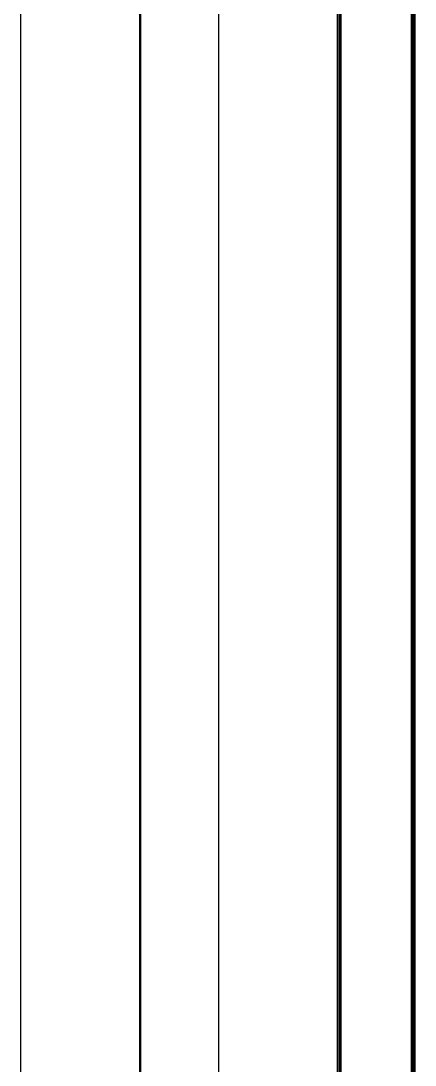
# Model space of a CAD drawing. Header units: millimetres. Extents: x -253 to 256, y -315 to 312.
# Drawn here: x -252.7 to -227.6, y -141.1 to -74.5 of the extents above; entities that cross this region are included whole.
import ezdxf

# ---------------------------------------------------------------- set-up
doc = ezdxf.new("R2010")
doc.units = ezdxf.units.MM
doc.layers.add('VISIBLE', color=7, linetype='Continuous')

msp = doc.modelspace()

# ---------------------------------------------------------------- linework, layer by layer
at = {"layer": 'VISIBLE'}
for p, q in [((-252.717, -315.39), (-252.717, 312.358)), ((-245.135, -315.39), (-245.135, 312.358)), ((-245.061, -315.295), (-245.061, 312.263)), ((-240.081, -315.39), (-240.081, 312.358)), ((-232.499, -315.39), (-232.499, 312.358)), ((-227.779, -233.721), (-227.779, 25.246)), ((-232.411, -224.327), (-232.411, 9.094)), ((-232.353, -224.271), (-232.353, 9.092)), ((-232.265, -224.186), (-232.265, 9.089)), ((-227.695, -219.775), (-227.695, 8.91)), ((-227.638, -219.72), (-227.638, 8.908)), ((-227.554, -219.639), (-227.554, 8.904))]:
    msp.add_line(p, q, dxfattribs=at)

doc.saveas('drawing.dxf')
